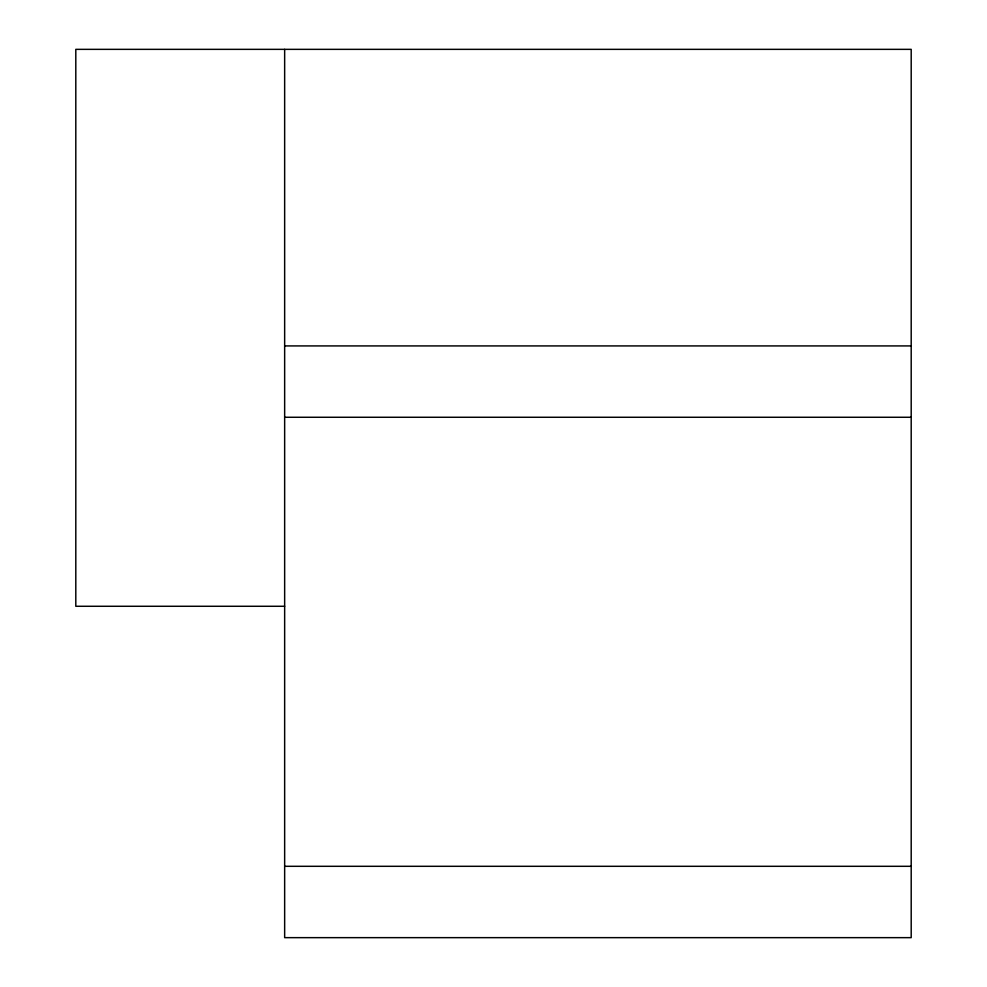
<?xml version="1.0" encoding="UTF-8"?>
<svg xmlns="http://www.w3.org/2000/svg" width="987" height="987" viewBox="0 0 987 987"><rect width="100%" height="100%" fill="white"/><g stroke="black" fill="none" stroke-linecap="round" stroke-linejoin="round"><path stroke-width="1.48" d="M284.651 345.919L911.198 345.919M284.651 417.267L911.198 417.267M284.651 606.277L75.802 606.277L75.802 49.35L911.198 49.35L911.198 937.65L284.651 937.65L284.651 49.35M284.651 866.302L911.198 866.302"/></g></svg>
